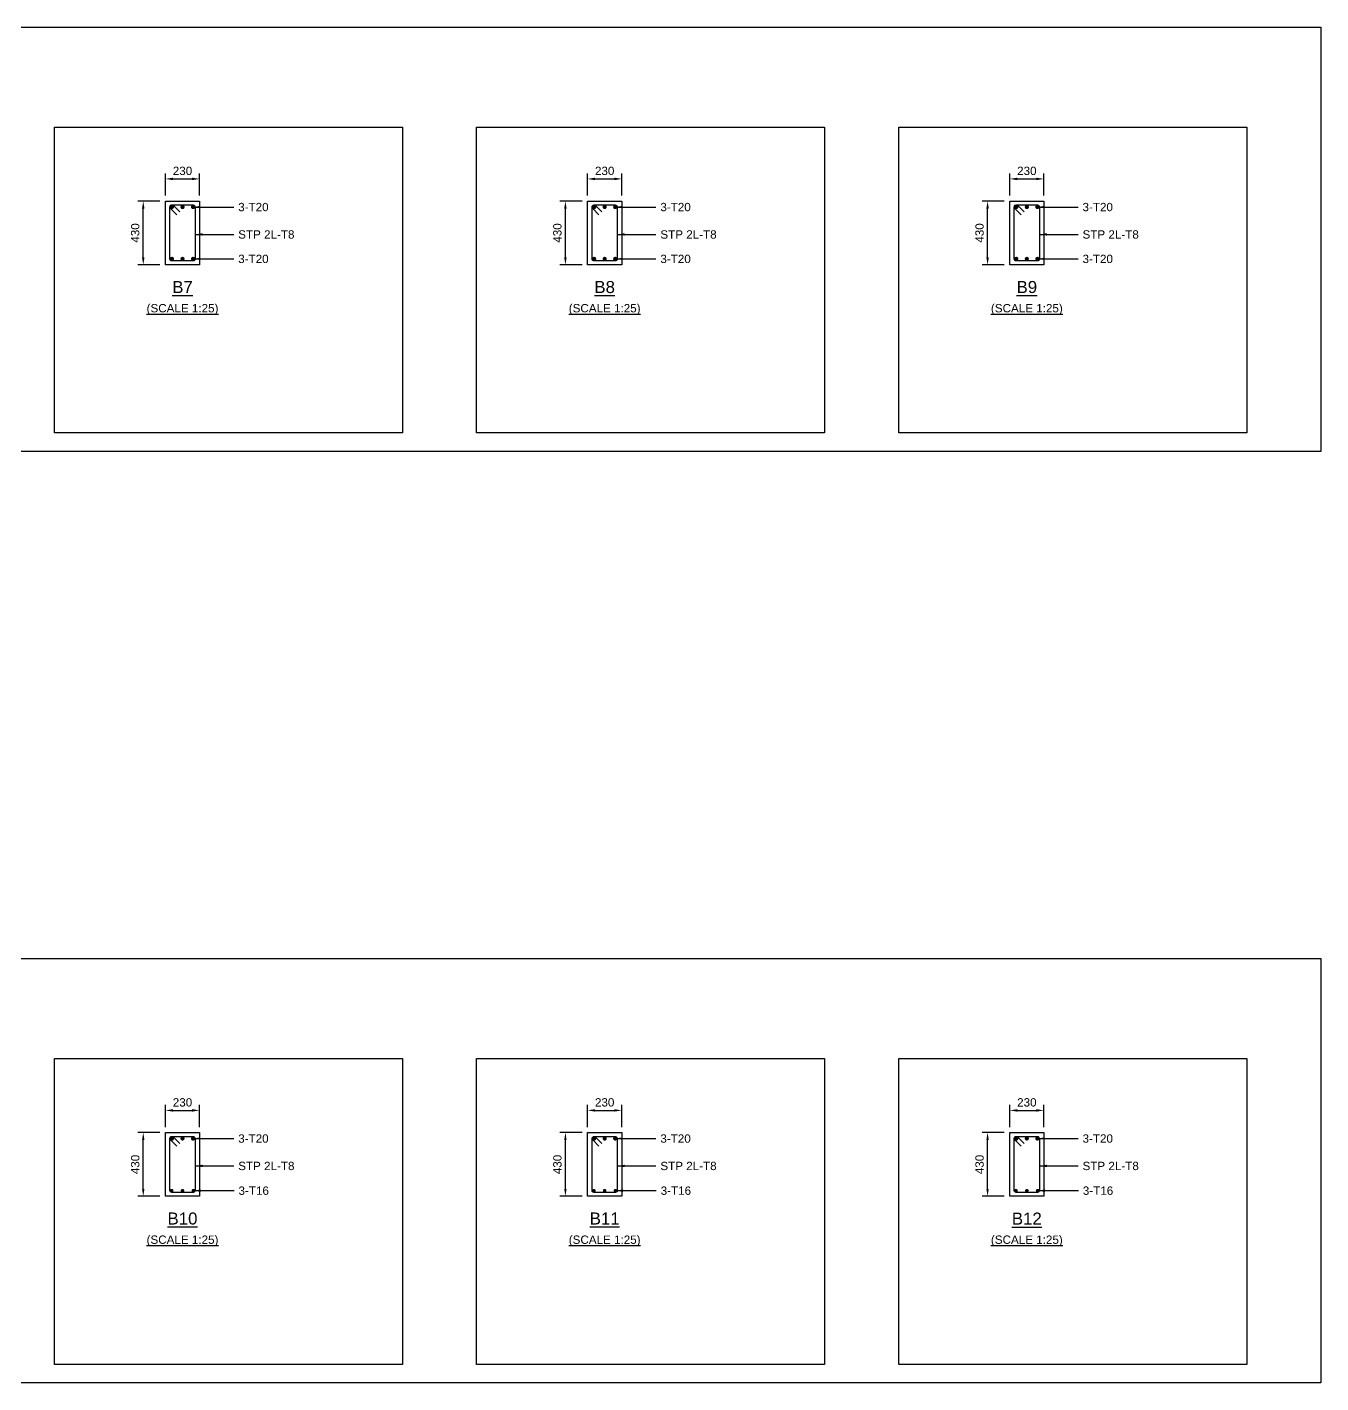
# Model space of a CAD drawing. Header units: inches. Extents: x -816171 to 9366335, y -450961 to 689132.
# Drawn here: x 3933196 to 3968132, y 282322 to 318942 of the extents above; entities that cross this region are included whole.
import ezdxf
from ezdxf.enums import TextEntityAlignment as Align

# ---------------------------------------------------------------- set-up
doc = ezdxf.new("R2010")
doc.units = ezdxf.units.IN
doc.header["$MEASUREMENT"] = 0
for name, color, linetype in [('Concrete Line', 2, 'Continuous'), ('Dimension', 31, 'Continuous'), ('Labels', 4, 'Continuous'), ('Link', 225, 'Continuous'), ('Reinforcement', 130, 'Continuous'), ('Schedule Border', 60, 'Continuous'), ('Text', 31, 'Continuous')]:
    doc.layers.add(name, color=color, linetype=linetype)
doc.styles.add('SC-SansSerif', font='SansSerif')
doc.dimstyles.new('SCBBSDimStyl', dxfattribs={"dimtxt": 225, "dimasz": 200, "dimexe": 150, "dimexo": 150, "dimgap": 100, "dimtad": 1, "dimtoh": 1, "dimdec": 0, "dimzin": 0, "dimdsep": 46, "dimtxsty": 'SC-SansSerif', "dimcen": 0.09, "dimclrd": 8, "dimclre": 8, "dimclrt": 31, "dimadec": 0, "dimazin": 0, "dimtfac": 1, "dimtdec": 0, "dimtix": 1, "dimtofl": 0, "dimtmove": 0, "dimatfit": 3, "dimfxl": 1, "dimtolj": 1, "dimtzin": 0, "dimarcsym": 0})

# ---------------------------------------------------------------- blocks, each defined once
blk = doc.blocks.new('*D1567')
at = {"layer": 'DEFPOINTS', "color": 0, "transparency": 16777216}
for p in [(3937852, 314842), (3936932, 314242), (3937852, 314242)]:
    blk.add_point(p, dxfattribs=at)
at = {"layer": 'Dimension', "color": 8, "lineweight": -2, "transparency": 16777216}
for p, q in [((3936932, 314392), (3936932, 314992)), ((3937852, 314392), (3937852, 314992)), ((3937132, 314842), (3937652, 314842))]:
    blk.add_line(p, q, dxfattribs=at)
at = {"layer": 'Dimension', "color": 8, "transparency": 16777216}
for points in [[(3937132, 314876), (3937132, 314809), (3936932, 314842)], [(3937652, 314876), (3937652, 314809), (3937852, 314842)]]:
    blk.add_solid(points, dxfattribs=at)
at = {"layer": 'Dimension', "color": 31, "transparency": 16777216, "insert": (3937392, 315058), "char_height": 225, "attachment_point": 5, "style": 'SC-SansSerif'}
blk.add_mtext('\\A1;230', dxfattribs=at)
blk = doc.blocks.new('*D1568')
at = {"layer": 'DEFPOINTS', "color": 0, "transparency": 16777216}
for p in [(3936332, 314242), (3936932, 314242), (3936932, 312522)]:
    blk.add_point(p, dxfattribs=at)
at = {"layer": 'Dimension', "color": 8, "lineweight": -2, "transparency": 16777216}
for p, q in [((3936782, 314242), (3936182, 314242)), ((3936332, 312722), (3936332, 314042)), ((3936782, 312522), (3936182, 312522))]:
    blk.add_line(p, q, dxfattribs=at)
at = {"layer": 'Dimension', "color": 8, "transparency": 16777216}
for points in [[(3936299, 314042), (3936365, 314042), (3936332, 314242)], [(3936299, 312722), (3936365, 312722), (3936332, 312522)]]:
    blk.add_solid(points, dxfattribs=at)
at = {"layer": 'Dimension', "color": 31, "transparency": 16777216, "insert": (3936116, 313382), "char_height": 225, "attachment_point": 5, "rotation": 90, "style": 'SC-SansSerif'}
blk.add_mtext('\\A1;430', dxfattribs=at)
blk = doc.blocks.new('*D1569')
at = {"layer": 'DEFPOINTS', "color": 0, "transparency": 16777216}
for p in [(3949252, 314842), (3948332, 314242), (3949252, 314242)]:
    blk.add_point(p, dxfattribs=at)
at = {"layer": 'Dimension', "color": 8, "lineweight": -2, "transparency": 16777216}
for p, q in [((3948332, 314392), (3948332, 314992)), ((3949252, 314392), (3949252, 314992)), ((3948532, 314842), (3949052, 314842))]:
    blk.add_line(p, q, dxfattribs=at)
at = {"layer": 'Dimension', "color": 8, "transparency": 16777216}
for points in [[(3948532, 314876), (3948532, 314809), (3948332, 314842)], [(3949052, 314876), (3949052, 314809), (3949252, 314842)]]:
    blk.add_solid(points, dxfattribs=at)
at = {"layer": 'Dimension', "color": 31, "transparency": 16777216, "insert": (3948792, 315058), "char_height": 225, "attachment_point": 5, "style": 'SC-SansSerif'}
blk.add_mtext('\\A1;230', dxfattribs=at)
blk = doc.blocks.new('*D1570')
at = {"layer": 'DEFPOINTS', "color": 0, "transparency": 16777216}
for p in [(3947732, 314242), (3948332, 314242), (3948332, 312522)]:
    blk.add_point(p, dxfattribs=at)
at = {"layer": 'Dimension', "color": 8, "lineweight": -2, "transparency": 16777216}
for p, q in [((3948182, 314242), (3947582, 314242)), ((3947732, 312722), (3947732, 314042)), ((3948182, 312522), (3947582, 312522))]:
    blk.add_line(p, q, dxfattribs=at)
at = {"layer": 'Dimension', "color": 8, "transparency": 16777216}
for points in [[(3947699, 314042), (3947765, 314042), (3947732, 314242)], [(3947699, 312722), (3947765, 312722), (3947732, 312522)]]:
    blk.add_solid(points, dxfattribs=at)
at = {"layer": 'Dimension', "color": 31, "transparency": 16777216, "insert": (3947516, 313382), "char_height": 225, "attachment_point": 5, "rotation": 90, "style": 'SC-SansSerif'}
blk.add_mtext('\\A1;430', dxfattribs=at)
blk = doc.blocks.new('*D1571')
at = {"layer": 'DEFPOINTS', "color": 0, "transparency": 16777216}
for p in [(3960652, 314842), (3959732, 314242), (3960652, 314242)]:
    blk.add_point(p, dxfattribs=at)
at = {"layer": 'Dimension', "color": 8, "lineweight": -2, "transparency": 16777216}
for p, q in [((3959732, 314392), (3959732, 314992)), ((3960652, 314392), (3960652, 314992)), ((3959932, 314842), (3960452, 314842))]:
    blk.add_line(p, q, dxfattribs=at)
at = {"layer": 'Dimension', "color": 8, "transparency": 16777216}
for points in [[(3959932, 314876), (3959932, 314809), (3959732, 314842)], [(3960452, 314876), (3960452, 314809), (3960652, 314842)]]:
    blk.add_solid(points, dxfattribs=at)
at = {"layer": 'Dimension', "color": 31, "transparency": 16777216, "insert": (3960192, 315058), "char_height": 225, "attachment_point": 5, "style": 'SC-SansSerif'}
blk.add_mtext('\\A1;230', dxfattribs=at)
blk = doc.blocks.new('*D1572')
at = {"layer": 'DEFPOINTS', "color": 0, "transparency": 16777216}
for p in [(3959132, 314242), (3959732, 314242), (3959732, 312522)]:
    blk.add_point(p, dxfattribs=at)
at = {"layer": 'Dimension', "color": 8, "lineweight": -2, "transparency": 16777216}
for p, q in [((3959582, 314242), (3958982, 314242)), ((3959132, 312722), (3959132, 314042)), ((3959582, 312522), (3958982, 312522))]:
    blk.add_line(p, q, dxfattribs=at)
at = {"layer": 'Dimension', "color": 8, "transparency": 16777216}
for points in [[(3959099, 314042), (3959165, 314042), (3959132, 314242)], [(3959099, 312722), (3959165, 312722), (3959132, 312522)]]:
    blk.add_solid(points, dxfattribs=at)
at = {"layer": 'Dimension', "color": 31, "transparency": 16777216, "insert": (3958916, 313382), "char_height": 225, "attachment_point": 5, "rotation": 90, "style": 'SC-SansSerif'}
blk.add_mtext('\\A1;430', dxfattribs=at)
blk = doc.blocks.new('*D1588')
at = {"layer": 'DEFPOINTS', "color": 0, "transparency": 16777216}
for p in [(3937852, 289682), (3936932, 289082), (3937852, 289082)]:
    blk.add_point(p, dxfattribs=at)
at = {"layer": 'Dimension', "color": 8, "lineweight": -2, "transparency": 16777216}
for p, q in [((3936932, 289232), (3936932, 289832)), ((3937132, 289682), (3937652, 289682)), ((3937852, 289232), (3937852, 289832))]:
    blk.add_line(p, q, dxfattribs=at)
at = {"layer": 'Dimension', "color": 8, "transparency": 16777216}
for points in [[(3937132, 289716), (3937132, 289649), (3936932, 289682)], [(3937652, 289716), (3937652, 289649), (3937852, 289682)]]:
    blk.add_solid(points, dxfattribs=at)
at = {"layer": 'Dimension', "color": 31, "transparency": 16777216, "insert": (3937392, 289898), "char_height": 225, "attachment_point": 5, "style": 'SC-SansSerif'}
blk.add_mtext('\\A1;230', dxfattribs=at)
blk = doc.blocks.new('*D1589')
at = {"layer": 'DEFPOINTS', "color": 0, "transparency": 16777216}
for p in [(3936332, 289082), (3936932, 289082), (3936932, 287362)]:
    blk.add_point(p, dxfattribs=at)
at = {"layer": 'Dimension', "color": 8, "lineweight": -2, "transparency": 16777216}
for p, q in [((3936782, 289082), (3936182, 289082)), ((3936332, 287562), (3936332, 288882)), ((3936782, 287362), (3936182, 287362))]:
    blk.add_line(p, q, dxfattribs=at)
at = {"layer": 'Dimension', "color": 8, "transparency": 16777216}
for points in [[(3936299, 288882), (3936365, 288882), (3936332, 289082)], [(3936299, 287562), (3936365, 287562), (3936332, 287362)]]:
    blk.add_solid(points, dxfattribs=at)
at = {"layer": 'Dimension', "color": 31, "transparency": 16777216, "insert": (3936116, 288222), "char_height": 225, "attachment_point": 5, "rotation": 90, "style": 'SC-SansSerif'}
blk.add_mtext('\\A1;430', dxfattribs=at)
blk = doc.blocks.new('*D1590')
at = {"layer": 'DEFPOINTS', "color": 0, "transparency": 16777216}
for p in [(3949252, 289682), (3948332, 289082), (3949252, 289082)]:
    blk.add_point(p, dxfattribs=at)
at = {"layer": 'Dimension', "color": 8, "lineweight": -2, "transparency": 16777216}
for p, q in [((3948332, 289232), (3948332, 289832)), ((3948532, 289682), (3949052, 289682)), ((3949252, 289232), (3949252, 289832))]:
    blk.add_line(p, q, dxfattribs=at)
at = {"layer": 'Dimension', "color": 8, "transparency": 16777216}
for points in [[(3948532, 289716), (3948532, 289649), (3948332, 289682)], [(3949052, 289716), (3949052, 289649), (3949252, 289682)]]:
    blk.add_solid(points, dxfattribs=at)
at = {"layer": 'Dimension', "color": 31, "transparency": 16777216, "insert": (3948792, 289898), "char_height": 225, "attachment_point": 5, "style": 'SC-SansSerif'}
blk.add_mtext('\\A1;230', dxfattribs=at)
blk = doc.blocks.new('*D1591')
at = {"layer": 'DEFPOINTS', "color": 0, "transparency": 16777216}
for p in [(3947732, 289082), (3948332, 289082), (3948332, 287362)]:
    blk.add_point(p, dxfattribs=at)
at = {"layer": 'Dimension', "color": 8, "lineweight": -2, "transparency": 16777216}
for p, q in [((3948182, 289082), (3947582, 289082)), ((3947732, 287562), (3947732, 288882)), ((3948182, 287362), (3947582, 287362))]:
    blk.add_line(p, q, dxfattribs=at)
at = {"layer": 'Dimension', "color": 8, "transparency": 16777216}
for points in [[(3947699, 288882), (3947765, 288882), (3947732, 289082)], [(3947699, 287562), (3947765, 287562), (3947732, 287362)]]:
    blk.add_solid(points, dxfattribs=at)
at = {"layer": 'Dimension', "color": 31, "transparency": 16777216, "insert": (3947516, 288222), "char_height": 225, "attachment_point": 5, "rotation": 90, "style": 'SC-SansSerif'}
blk.add_mtext('\\A1;430', dxfattribs=at)
blk = doc.blocks.new('*D1601')
at = {"layer": 'DEFPOINTS', "color": 0, "transparency": 16777216}
for p in [(3960652, 289682), (3959732, 289082), (3960652, 289082)]:
    blk.add_point(p, dxfattribs=at)
at = {"layer": 'Dimension', "color": 8, "lineweight": -2, "transparency": 16777216}
for p, q in [((3959732, 289232), (3959732, 289832)), ((3959932, 289682), (3960452, 289682)), ((3960652, 289232), (3960652, 289832))]:
    blk.add_line(p, q, dxfattribs=at)
at = {"layer": 'Dimension', "color": 8, "transparency": 16777216}
for points in [[(3959932, 289716), (3959932, 289649), (3959732, 289682)], [(3960452, 289716), (3960452, 289649), (3960652, 289682)]]:
    blk.add_solid(points, dxfattribs=at)
at = {"layer": 'Dimension', "color": 31, "transparency": 16777216, "insert": (3960192, 289898), "char_height": 225, "attachment_point": 5, "style": 'SC-SansSerif'}
blk.add_mtext('\\A1;230', dxfattribs=at)
blk = doc.blocks.new('*D1602')
at = {"layer": 'DEFPOINTS', "color": 0, "transparency": 16777216}
for p in [(3959132, 289082), (3959732, 289082), (3959732, 287362)]:
    blk.add_point(p, dxfattribs=at)
at = {"layer": 'Dimension', "color": 8, "lineweight": -2, "transparency": 16777216}
for p, q in [((3959582, 289082), (3958982, 289082)), ((3959132, 287562), (3959132, 288882)), ((3959582, 287362), (3958982, 287362))]:
    blk.add_line(p, q, dxfattribs=at)
at = {"layer": 'Dimension', "color": 8, "transparency": 16777216}
for points in [[(3959099, 288882), (3959165, 288882), (3959132, 289082)], [(3959099, 287562), (3959165, 287562), (3959132, 287362)]]:
    blk.add_solid(points, dxfattribs=at)
at = {"layer": 'Dimension', "color": 31, "transparency": 16777216, "insert": (3958916, 288222), "char_height": 225, "attachment_point": 5, "rotation": 90, "style": 'SC-SansSerif'}
blk.add_mtext('\\A1;430', dxfattribs=at)

msp = doc.modelspace()

# ---------------------------------------------------------------- linework, layer by layer
at = {"layer": 'Concrete Line'}
for points in [[(3936932.15475, 314242.37641), (3937852.15475, 314242.37641), (3937852.15475, 312522.37641), (3936932.15475, 312522.37641)], [(3948332.15475, 314242.37641), (3949252.15475, 314242.37641), (3949252.15475, 312522.37641), (3948332.15475, 312522.37641)], [(3959732.15475, 314242.37641), (3960652.15475, 314242.37641), (3960652.15475, 312522.37641), (3959732.15475, 312522.37641)], [(3936932.15475, 289082.37641), (3937852.15475, 289082.37641), (3937852.15475, 287362.37641), (3936932.15475, 287362.37641)], [(3948332.15475, 289082.37641), (3949252.15475, 289082.37641), (3949252.15475, 287362.37641), (3948332.15475, 287362.37641)], [(3959732.15475, 289082.37641), (3960652.15475, 289082.37641), (3960652.15475, 287362.37641), (3959732.15475, 287362.37641)]]:
    msp.add_lwpolyline(points, close=True, dxfattribs=at)
at = {"layer": 'Link'}
for points in [[(3937238.2624, 313873.0728), (3937068.55677, 314042.77843, -0.6681786379), (3937108.15475, 314138.37641), (3937676.15475, 314138.37641, -0.4142135624), (3937732.15475, 314082.37641), (3937732.15475, 312682.37641, -0.4142135624), (3937676.15475, 312626.37641), (3937108.15475, 312626.37641, -0.4142135624), (3937052.15475, 312682.37641), (3937052.15475, 314082.37641, -0.6681786379), (3937147.75273, 314121.97439), (3937317.45836, 313952.26876)], [(3948638.2624, 313873.0728), (3948468.55677, 314042.77843, -0.6681786379), (3948508.15475, 314138.37641), (3949076.15475, 314138.37641, -0.4142135624), (3949132.15475, 314082.37641), (3949132.15475, 312682.37641, -0.4142135624), (3949076.15475, 312626.37641), (3948508.15475, 312626.37641, -0.4142135624), (3948452.15475, 312682.37641), (3948452.15475, 314082.37641, -0.6681786379), (3948547.75273, 314121.97439), (3948717.45836, 313952.26876)], [(3960038.2624, 313873.0728), (3959868.55677, 314042.77843, -0.6681786379), (3959908.15475, 314138.37641), (3960476.15475, 314138.37641, -0.4142135624), (3960532.15475, 314082.37641), (3960532.15475, 312682.37641, -0.4142135624), (3960476.15475, 312626.37641), (3959908.15475, 312626.37641, -0.4142135624), (3959852.15475, 312682.37641), (3959852.15475, 314082.37641, -0.6681786379), (3959947.75273, 314121.97439), (3960117.45836, 313952.26876)], [(3937237.66727, 288712.70403), (3937068.44444, 288882.89108, -0.6671518188), (3937108.15475, 288978.37641), (3937676.15475, 288978.37641, -0.4142135624), (3937732.15475, 288922.37641), (3937732.15475, 287514.37641, -0.4142135624), (3937684.15475, 287466.37641), (3937100.15475, 287466.37641, -0.4142135624), (3937052.15475, 287514.37641), (3937052.15475, 288922.37641, -0.669206432), (3937147.86506, 288961.86174), (3937317.08789, 288791.67468)], [(3948637.66727, 288712.70403), (3948468.44444, 288882.89108, -0.6671518188), (3948508.15475, 288978.37641), (3949076.15475, 288978.37641, -0.4142135624), (3949132.15475, 288922.37641), (3949132.15475, 287514.37641, -0.4142135624), (3949084.15475, 287466.37641), (3948500.15475, 287466.37641, -0.4142135624), (3948452.15475, 287514.37641), (3948452.15475, 288922.37641, -0.669206432), (3948547.86506, 288961.86174), (3948717.08789, 288791.67468)], [(3960037.66727, 288712.70403), (3959868.44444, 288882.89108, -0.6671518188), (3959908.15475, 288978.37641), (3960476.15475, 288978.37641, -0.4142135624), (3960532.15475, 288922.37641), (3960532.15475, 287514.37641, -0.4142135624), (3960484.15475, 287466.37641), (3959900.15475, 287466.37641, -0.4142135624), (3959852.15475, 287514.37641), (3959852.15475, 288922.37641, -0.669206432), (3959947.86506, 288961.86174), (3960117.08789, 288791.67468)]]:
    msp.add_lwpolyline(points, format="xyb", dxfattribs=at)
at = {"layer": 'Reinforcement'}
for points, const_width in [([(3937080.15475, 314082.37641, 1), (3937136.15475, 314082.37641, 1)], 56), ([(3937364.15475, 314082.37641, 1), (3937420.15475, 314082.37641, 1)], 56), ([(3937648.15475, 314082.37641, 1), (3937704.15475, 314082.37641, 1)], 56), ([(3948480.15475, 314082.37641, 1), (3948536.15475, 314082.37641, 1)], 56), ([(3948764.15475, 314082.37641, 1), (3948820.15475, 314082.37641, 1)], 56), ([(3949048.15475, 314082.37641, 1), (3949104.15475, 314082.37641, 1)], 56), ([(3959880.15475, 314082.37641, 1), (3959936.15475, 314082.37641, 1)], 56), ([(3960164.15475, 314082.37641, 1), (3960220.15475, 314082.37641, 1)], 56), ([(3960448.15475, 314082.37641, 1), (3960504.15475, 314082.37641, 1)], 56), ([(3937080.15475, 312682.37641, 1), (3937136.15475, 312682.37641, 1)], 56), ([(3937364.15475, 312682.37641, 1), (3937420.15475, 312682.37641, 1)], 56), ([(3937648.15475, 312682.37641, 1), (3937704.15475, 312682.37641, 1)], 56), ([(3948480.15475, 312682.37641, 1), (3948536.15475, 312682.37641, 1)], 56), ([(3948764.15475, 312682.37641, 1), (3948820.15475, 312682.37641, 1)], 56), ([(3949048.15475, 312682.37641, 1), (3949104.15475, 312682.37641, 1)], 56), ([(3959880.15475, 312682.37641, 1), (3959936.15475, 312682.37641, 1)], 56), ([(3960164.15475, 312682.37641, 1), (3960220.15475, 312682.37641, 1)], 56), ([(3960448.15475, 312682.37641, 1), (3960504.15475, 312682.37641, 1)], 56), ([(3937080.15475, 288922.37641, 1), (3937136.15475, 288922.37641, 1)], 56), ([(3937364.15475, 288922.37641, 1), (3937420.15475, 288922.37641, 1)], 56), ([(3937648.15475, 288922.37641, 1), (3937704.15475, 288922.37641, 1)], 56), ([(3948480.15475, 288922.37641, 1), (3948536.15475, 288922.37641, 1)], 56), ([(3948764.15475, 288922.37641, 1), (3948820.15475, 288922.37641, 1)], 56), ([(3949048.15475, 288922.37641, 1), (3949104.15475, 288922.37641, 1)], 56), ([(3959880.15475, 288922.37641, 1), (3959936.15475, 288922.37641, 1)], 56), ([(3960164.15475, 288922.37641, 1), (3960220.15475, 288922.37641, 1)], 56), ([(3960448.15475, 288922.37641, 1), (3960504.15475, 288922.37641, 1)], 56), ([(3937076.15475, 287514.37641, 1), (3937124.15475, 287514.37641, 1)], 48), ([(3937368.15475, 287514.37641, 1), (3937416.15475, 287514.37641, 1)], 48), ([(3937660.15475, 287514.37641, 1), (3937708.15475, 287514.37641, 1)], 48), ([(3948476.15475, 287514.37641, 1), (3948524.15475, 287514.37641, 1)], 48), ([(3948768.15475, 287514.37641, 1), (3948816.15475, 287514.37641, 1)], 48), ([(3949060.15475, 287514.37641, 1), (3949108.15475, 287514.37641, 1)], 48), ([(3959876.15475, 287514.37641, 1), (3959924.15475, 287514.37641, 1)], 48), ([(3960168.15475, 287514.37641, 1), (3960216.15475, 287514.37641, 1)], 48), ([(3960460.15475, 287514.37641, 1), (3960508.15475, 287514.37641, 1)], 48)]:
    msp.add_lwpolyline(points, format="xyb", close=True, dxfattribs=dict(at, const_width=const_width))
at = {"layer": 'Schedule Border'}
for points in [[(3898260.15475, 318942.37641), (3968132.15475, 318942.37641), (3968132.15475, 307482.37641), (3898260.15475, 307482.37641)], [(3933932.15475, 316242.37641), (3943332.15475, 316242.37641), (3943332.15475, 307982.37641), (3933932.15475, 307982.37641)], [(3945332.15475, 316242.37641), (3954732.15475, 316242.37641), (3954732.15475, 307982.37641), (3945332.15475, 307982.37641)], [(3956732.15475, 316242.37641), (3966132.15475, 316242.37641), (3966132.15475, 307982.37641), (3956732.15475, 307982.37641)], [(3898260.15475, 293782.37641), (3968132.15475, 293782.37641), (3968132.15475, 282322.37641), (3898260.15475, 282322.37641)], [(3933932.15475, 291082.37641), (3943332.15475, 291082.37641), (3943332.15475, 282822.37641), (3933932.15475, 282822.37641)], [(3945332.15475, 291082.37641), (3954732.15475, 291082.37641), (3954732.15475, 282822.37641), (3945332.15475, 282822.37641)], [(3956732.15475, 291082.37641), (3966132.15475, 291082.37641), (3966132.15475, 282822.37641), (3956732.15475, 282822.37641)]]:
    msp.add_lwpolyline(points, close=True, dxfattribs=at)

# ---------------------------------------------------------------- texts
at = {"layer": 'Labels', "style": 'SC-SansSerif'}
for s, p in [('%%uB7', (3937392.15475, 311922.37641)), ('%%uB8', (3948792.15475, 311922.37641)), ('%%uB9', (3960192.15475, 311922.37641)), ('%%uB10', (3937392.15475, 286762.37641)), ('%%uB11', (3948792.15475, 286762.37641)), ('%%uB12', (3960192.15475, 286762.37641))]:
    msp.add_text(s, height=325, dxfattribs=at).set_placement(p, align=Align.MIDDLE)
at = {"layer": 'Text', "style": 'SC-SansSerif'}
for s, p in [('3-T20', (3938896.15475, 314082.37641)), ('3-T20', (3950296.15475, 314082.37641)), ('3-T20', (3961696.15475, 314082.37641)), ('STP 2L-T8', (3938896.15475, 313342.37641)), ('STP 2L-T8', (3950296.15475, 313342.37641)), ('STP 2L-T8', (3961696.15475, 313342.37641)), ('3-T20', (3938896.15475, 312682.37641)), ('3-T20', (3950296.15475, 312682.37641)), ('3-T20', (3961696.15475, 312682.37641)), ('3-T20', (3938896.15475, 288922.37641)), ('3-T20', (3950296.15475, 288922.37641)), ('3-T20', (3961696.15475, 288922.37641)), ('STP 2L-T8', (3938896.15475, 288182.37641)), ('STP 2L-T8', (3950296.15475, 288182.37641)), ('STP 2L-T8', (3961696.15475, 288182.37641)), ('3-T16', (3938904.15475, 287514.37641)), ('3-T16', (3950304.15475, 287514.37641)), ('3-T16', (3961704.15475, 287514.37641))]:
    msp.add_text(s, height=225, dxfattribs=at).set_placement(p, align=Align.MIDDLE_LEFT)
for p in [(3937392.15475, 311322.37641), (3948792.15475, 311322.37641), (3960192.15475, 311322.37641), (3937392.15475, 286162.37641), (3948792.15475, 286162.37641), (3960192.15475, 286162.37641)]:
    msp.add_text('%%u(SCALE 1:25)', height=225, dxfattribs=at).set_placement(p, align=Align.MIDDLE)

# ---------------------------------------------------------------- dimensions: what is measured, and where the dimension line sits
at = {"layer": 'Dimension'}
for base, p1, p2, angle, text, picture, middle in [((3937852.15475, 314842.37641), (3936932.15475, 314242.37641), (3937852.15475, 314242.37641), 0, '230', '*D1567', (3937392.15475, 314842.37641)), ((3949252.15475, 314842.37641), (3948332.15475, 314242.37641), (3949252.15475, 314242.37641), 0, '230', '*D1569', (3948792.15475, 314842.37641)), ((3960652.15475, 314842.37641), (3959732.15475, 314242.37641), (3960652.15475, 314242.37641), 0, '230', '*D1571', (3960192.15475, 314842.37641)), ((3936332.15475, 314242.37641), (3936932.15475, 312522.37641), (3936932.15475, 314242.37641), 90, '430', '*D1568', (3936332.15475, 313382.37641)), ((3947732.15475, 314242.37641), (3948332.15475, 312522.37641), (3948332.15475, 314242.37641), 90, '430', '*D1570', (3947732.15475, 313382.37641)), ((3959132.15475, 314242.37641), (3959732.15475, 312522.37641), (3959732.15475, 314242.37641), 90, '430', '*D1572', (3959132.15475, 313382.37641)), ((3937852.15475, 289682.37641), (3936932.15475, 289082.37641), (3937852.15475, 289082.37641), 0, '230', '*D1588', (3937392.15475, 289682.37641)), ((3949252.15475, 289682.37641), (3948332.15475, 289082.37641), (3949252.15475, 289082.37641), 0, '230', '*D1590', (3948792.15475, 289682.37641)), ((3960652.15475, 289682.37641), (3959732.15475, 289082.37641), (3960652.15475, 289082.37641), 0, '230', '*D1601', (3960192.15475, 289682.37641)), ((3936332.15475, 289082.37641), (3936932.15475, 287362.37641), (3936932.15475, 289082.37641), 90, '430', '*D1589', (3936332.15475, 288222.37641)), ((3947732.15475, 289082.37641), (3948332.15475, 287362.37641), (3948332.15475, 289082.37641), 90, '430', '*D1591', (3947732.15475, 288222.37641)), ((3959132.15475, 289082.37641), (3959732.15475, 287362.37641), (3959732.15475, 289082.37641), 90, '430', '*D1602', (3959132.15475, 288222.37641))]:
    dim = msp.add_linear_dim(base=base, p1=p1, p2=p2, angle=angle, text=text, dimstyle='SCBBSDimStyl', override={"dimjust": 0}, dxfattribs=at)
    dim.commit()
    dim.dimension.update_dxf_attribs({"geometry": picture, "text_midpoint": middle, "dimtype": 161})

# ---------------------------------------------------------------- leaders
at = {"layer": 'Dimension', "color": 8}
for points in [[(3937676.15475, 314082.37641), (3938176.15475, 314082.37641), (3938776.15475, 314082.37641)], [(3949076.15475, 314082.37641), (3949576.15475, 314082.37641), (3950176.15475, 314082.37641)], [(3960476.15475, 314082.37641), (3960976.15475, 314082.37641), (3961576.15475, 314082.37641)], [(3937732.15475, 313342.37641), (3938776.15475, 313342.37641)], [(3949132.15475, 313342.37641), (3950176.15475, 313342.37641)], [(3960532.15475, 313342.37641), (3961576.15475, 313342.37641)], [(3937676.15475, 312682.37641), (3938176.15475, 312682.37641), (3938776.15475, 312682.37641)], [(3949076.15475, 312682.37641), (3949576.15475, 312682.37641), (3950176.15475, 312682.37641)], [(3960476.15475, 312682.37641), (3960976.15475, 312682.37641), (3961576.15475, 312682.37641)], [(3937676.15475, 288922.37641), (3938176.15475, 288922.37641), (3938776.15475, 288922.37641)], [(3949076.15475, 288922.37641), (3949576.15475, 288922.37641), (3950176.15475, 288922.37641)], [(3960476.15475, 288922.37641), (3960976.15475, 288922.37641), (3961576.15475, 288922.37641)], [(3937732.15475, 288182.37641), (3938776.15475, 288182.37641)], [(3949132.15475, 288182.37641), (3950176.15475, 288182.37641)], [(3960532.15475, 288182.37641), (3961576.15475, 288182.37641)], [(3937684.15475, 287514.37641), (3938184.15475, 287514.37641), (3938784.15475, 287514.37641)], [(3949084.15475, 287514.37641), (3949584.15475, 287514.37641), (3950184.15475, 287514.37641)], [(3960484.15475, 287514.37641), (3960984.15475, 287514.37641), (3961584.15475, 287514.37641)]]:
    msp.add_leader(points, dimstyle='SCBBSDimStyl', dxfattribs=at)

doc.saveas('drawing.dxf')
